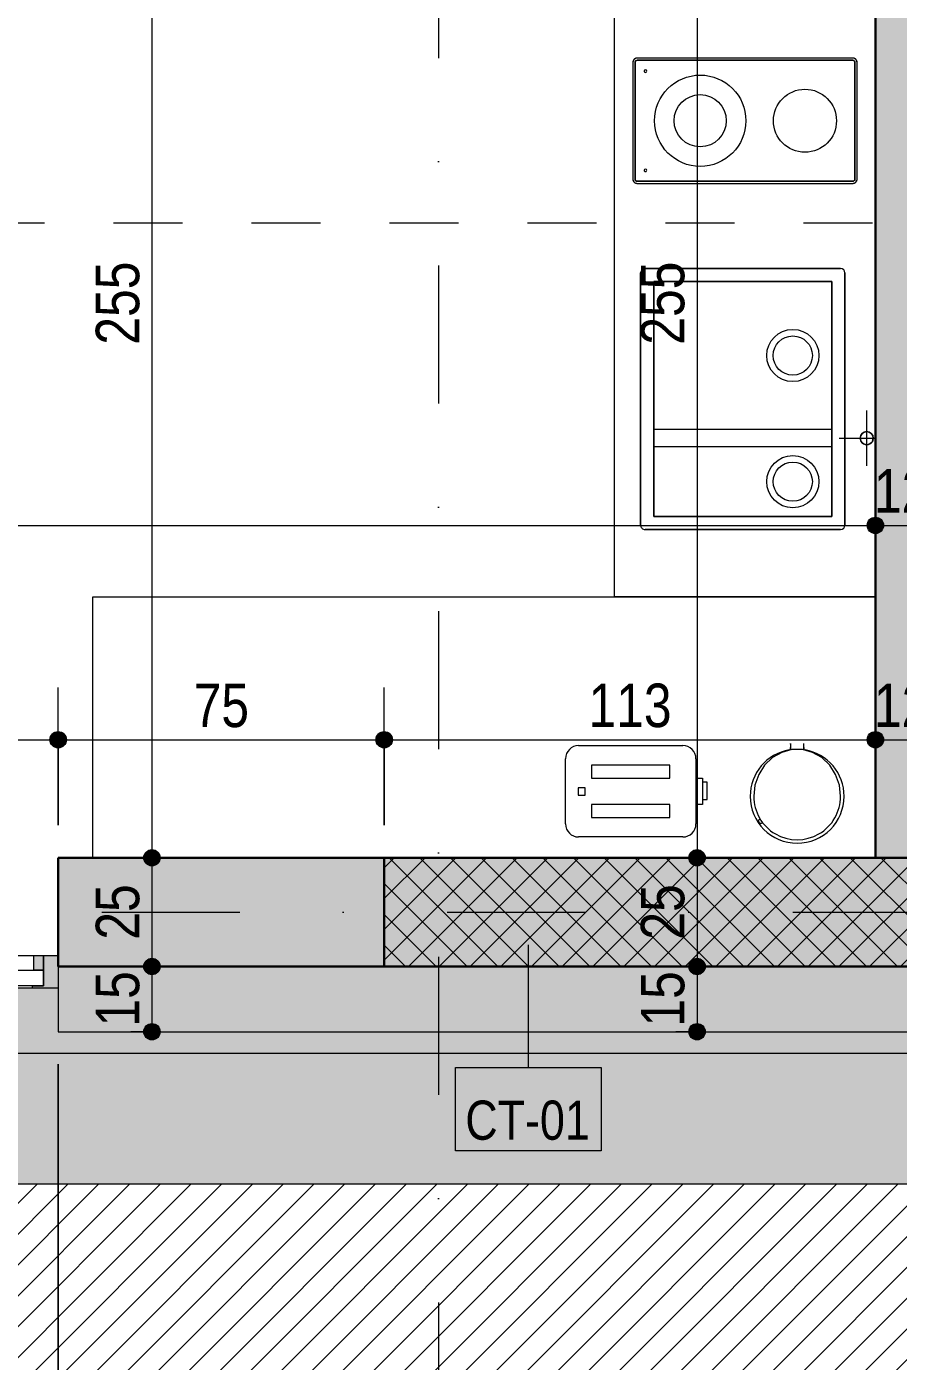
# Model space of a CAD drawing. Header units: centimetres. Extents: x -78 to 2022, y -1469 to 375.
# Drawn here: x 1256.9 to 1457.4, y -1297.4 to -990.5 of the extents above; entities that cross this region are included whole.
import ezdxf

# ---------------------------------------------------------------- set-up
doc = ezdxf.new("R2010")
doc.units = ezdxf.units.CM
doc.linetypes.add('Dash', pattern=[31.75, 15.875, -15.875])
doc.linetypes.add('Dash dot', pattern=[79.375, 31.75, -23.8125, 0, -23.8125])
for name, color, linetype, lineweight in [('A-ANNO-DIMS', 7, 'Continuous', 9), ('A-ANNO-DIMS-50', 7, 'Continuous', 9), ('A-DETL-GENF', 7, 'Continuous', 9), ('A-DETL-MBND', 7, 'Continuous', 9), ('A-FLOR-PATT', 7, 'Continuous', 9), ('A-GLAZ', 7, 'Continuous', 5), ('A-WALL', 7, 'Continuous', 9), ('A-WALL-IDEN', 7, 'Continuous', 9), ('A-WALL-PATT', 7, 'Continuous', 9), ('E-ELEC-EQPM', 7, 'Continuous', 9), ('G-ANNO-SYMB', 7, 'Continuous', 9), ('G-IMPT', 7, 'Continuous', 9), ('I-FURN', 7, 'Continuous', 9), ('P-SANR-FIXT', 7, 'Continuous', 9), ('S-COLS', 7, 'Continuous', 9), ('S-GRID', 7, 'Continuous', 9)]:
    doc.layers.add(name, color=color, linetype=linetype, lineweight=lineweight)
doc.styles.add('Arial Narrow_3', font='ARIALN.TTF', dxfattribs={"height": 10})
doc.styles.add('Arial Narrow_5', font='ARIALN.TTF', dxfattribs={"height": 9})
doc.dimstyles.new('TEC_DIM', dxfattribs={"dimscale": 30.48, "dimtxt": 10.23431, "dimasz": 0.492126, "dimexe": 0.393701, "dimexo": 0.246063, "dimgap": 0, "dimtad": 1, "dimdec": 0, "dimzin": 0, "dimdsep": 46, "dimtxsty": 'Arial Narrow_3', "dimblk1": 'DOTSMALL', "dimblk2": 'DOTSMALL', "dimsah": 1, "dimcen": 0.09, "dimazin": 0, "dimtfac": 1, "dimtdec": 4, "dimtix": 1, "dimtmove": 0, "dimatfit": 3, "dimfxl": 0, "dimtvp": 1, "dimtolj": 1, "dimtzin": 0, "dimarcsym": 0})

# ---------------------------------------------------------------- blocks, each defined once
blk = doc.blocks.new('ПЛОТ - КУХНЕНСКИ-1839111-НИВО 0')
at = {"layer": 'I-FURN'}
for p, q in [((97.5, 60), (97.5, 0)), ((-61.5, 0), (-97.5, 0)), ((97.5, 0), (-37.5, 0))]:
    blk.add_line(p, q, dxfattribs=at)
blk = doc.blocks.new('ПЛОТ - КУХНЕНСКИ-1872077-НИВО 0')
at = {"layer": 'I-FURN'}
for p, q in [((-90, 60), (90, 60)), ((-90, 0), (-90, 60))]:
    blk.add_line(p, q, dxfattribs=at)
blk = doc.blocks.new('TEC - МИВКА К - Мивка двойна-755424-НИВО 0')
at = {"layer": 'P-SANR-FIXT'}
for p, q in [((0, -1.35), (0, 7)), ((6.35, 5), (-6.35, 5)), ((20, 0), (-38, 0)), ((-38, 0), (20, 0)), ((-39, -1), (-39, -46)), ((-39, -46), (-39, -1)), ((-36, -44), (-36, -3)), ((-36, -3), (18, -3)), ((-36, -3), (-36, -44)), ((18, -3), (-36, -3)), ((-2, -3), (-2, -44)), ((2, -3), (2, -44)), ((18, -3), (18, -44)), ((18, -44), (18, -3)), ((21, -46), (21, -1)), ((21, -1), (21, -46)), ((18, -44), (-36, -44)), ((-36, -44), (18, -44)), ((-38, -47), (20, -47)), ((20, -47), (-38, -47))]:
    blk.add_line(p, q, dxfattribs=at)
for centre, radius in [((0, 5), 1.5), ((-19, -12), 6), ((10, -12), 6), ((-19, -12), 4.5), ((10, -12), 4.5)]:
    blk.add_circle(centre, radius, dxfattribs=at)
for centre, radius, start, end in [((0, 5), 1.5, 90, 270), ((0, 5), 1.5, 270, 90), ((20, -1), 1, 0, 90), ((-38, -1), 1, 90, 180), ((-38, -46), 1, 180, 270), ((20, -46), 1, 270, 0)]:
    blk.add_arc(centre, radius, start, end, dxfattribs=at)
blk = doc.blocks.new('Glas-Kochfläche-2fach eingefasst-Kante - 288  x 516-1819145-НИВО 0')
at = {"layer": 'E-ELEC-EQPM'}
for p, q in [((-14.4, 24.8), (-14.4, -24.8)), ((-13.9, -24.8), (-13.9, 24.8)), ((-13.9, 24.8), (-13.9, -24.8)), ((13.4, 25.8), (-13.4, 25.8)), ((-13.4, 25.3), (13.4, 25.3)), ((13.4, 25.3), (-13.4, 25.3)), ((13.9, 24.8), (13.9, -24.8)), ((13.9, -24.8), (13.9, 24.8)), ((14.4, -24.8), (14.4, 24.8)), ((13.4, -25.3), (-13.4, -25.3)), ((-13.4, -25.3), (13.4, -25.3)), ((-13.4, -25.8), (13.4, -25.8))]:
    blk.add_line(p, q, dxfattribs=at)
at = {"layer": 'E-ELEC-EQPM', "flags": 128}
for points in [[(-13.4, 25.8), (-13.44, 25.8), (-13.48, 25.8), (-13.52, 25.79), (-13.56, 25.79), (-13.6, 25.78), (-13.64, 25.77), (-13.68, 25.76), (-13.71, 25.75), (-13.75, 25.74), (-13.79, 25.72), (-13.83, 25.7), (-13.86, 25.69), (-13.9, 25.67), (-13.93, 25.65), (-13.96, 25.63), (-14, 25.6), (-14.03, 25.58), (-14.06, 25.55), (-14.09, 25.52), (-14.12, 25.5), (-14.14, 25.47), (-14.17, 25.44), (-14.2, 25.41), (-14.22, 25.37), (-14.24, 25.34), (-14.26, 25.31), (-14.28, 25.27), (-14.3, 25.24), (-14.32, 25.2), (-14.33, 25.16), (-14.35, 25.12), (-14.36, 25.09), (-14.37, 25.05), (-14.38, 25.01), (-14.39, 24.97), (-14.39, 24.93), (-14.4, 24.89), (-14.4, 24.85), (-14.4, 24.81), (-14.4, 24.8)], [(-13.9, 24.8), (-13.9, 24.82), (-13.9, 24.84), (-13.9, 24.86), (-13.89, 24.88), (-13.89, 24.9), (-13.89, 24.92), (-13.88, 24.94), (-13.87, 24.96), (-13.87, 24.98), (-13.86, 24.99), (-13.85, 25.01), (-13.84, 25.03), (-13.83, 25.05), (-13.82, 25.07), (-13.81, 25.08), (-13.8, 25.1), (-13.79, 25.11), (-13.78, 25.13), (-13.76, 25.14), (-13.75, 25.16), (-13.73, 25.17), (-13.72, 25.19), (-13.7, 25.2), (-13.69, 25.21), (-13.67, 25.22), (-13.65, 25.23), (-13.64, 25.24), (-13.62, 25.25), (-13.6, 25.26), (-13.58, 25.27), (-13.56, 25.27), (-13.54, 25.28), (-13.52, 25.28), (-13.5, 25.29), (-13.48, 25.29), (-13.47, 25.3), (-13.45, 25.3), (-13.43, 25.3), (-13.41, 25.3), (-13.4, 25.3)], [(14.4, 24.8), (14.4, 24.84), (14.4, 24.88), (14.39, 24.92), (14.39, 24.96), (14.38, 25), (14.37, 25.04), (14.36, 25.08), (14.35, 25.11), (14.34, 25.15), (14.32, 25.19), (14.3, 25.23), (14.29, 25.26), (14.27, 25.3), (14.25, 25.33), (14.23, 25.36), (14.2, 25.4), (14.18, 25.43), (14.15, 25.46), (14.12, 25.49), (14.1, 25.52), (14.07, 25.54), (14.04, 25.57), (14.01, 25.6), (13.97, 25.62), (13.94, 25.64), (13.91, 25.66), (13.87, 25.68), (13.84, 25.7), (13.8, 25.72), (13.76, 25.73), (13.72, 25.75), (13.69, 25.76), (13.65, 25.77), (13.61, 25.78), (13.57, 25.79), (13.53, 25.79), (13.49, 25.8), (13.45, 25.8), (13.41, 25.8), (13.4, 25.8)], [(13.4, 25.3), (13.42, 25.3), (13.44, 25.3), (13.46, 25.3), (13.48, 25.29), (13.5, 25.29), (13.52, 25.29), (13.54, 25.28), (13.56, 25.27), (13.58, 25.27), (13.59, 25.26), (13.61, 25.25), (13.63, 25.24), (13.65, 25.23), (13.67, 25.22), (13.68, 25.21), (13.7, 25.2), (13.71, 25.19), (13.73, 25.18), (13.74, 25.16), (13.76, 25.15), (13.77, 25.13), (13.79, 25.12), (13.8, 25.1), (13.81, 25.09), (13.82, 25.07), (13.83, 25.05), (13.84, 25.04), (13.85, 25.02), (13.86, 25), (13.87, 24.98), (13.87, 24.96), (13.88, 24.94), (13.88, 24.92), (13.89, 24.9), (13.89, 24.88), (13.9, 24.87), (13.9, 24.85), (13.9, 24.83), (13.9, 24.81), (13.9, 24.8)], [(-14.4, -24.8), (-14.4, -24.84), (-14.4, -24.88), (-14.39, -24.92), (-14.39, -24.96), (-14.38, -25), (-14.37, -25.04), (-14.36, -25.08), (-14.35, -25.11), (-14.34, -25.15), (-14.32, -25.19), (-14.3, -25.23), (-14.29, -25.26), (-14.27, -25.3), (-14.25, -25.33), (-14.23, -25.36), (-14.2, -25.4), (-14.18, -25.43), (-14.15, -25.46), (-14.12, -25.49), (-14.1, -25.52), (-14.07, -25.54), (-14.04, -25.57), (-14.01, -25.6), (-13.97, -25.62), (-13.94, -25.64), (-13.91, -25.66), (-13.87, -25.68), (-13.84, -25.7), (-13.8, -25.72), (-13.76, -25.73), (-13.72, -25.75), (-13.69, -25.76), (-13.65, -25.77), (-13.61, -25.78), (-13.57, -25.79), (-13.53, -25.79), (-13.49, -25.8), (-13.45, -25.8), (-13.41, -25.8), (-13.4, -25.8)], [(-13.4, -25.3), (-13.42, -25.3), (-13.44, -25.3), (-13.46, -25.3), (-13.48, -25.29), (-13.5, -25.29), (-13.52, -25.29), (-13.54, -25.28), (-13.56, -25.27), (-13.58, -25.27), (-13.59, -25.26), (-13.61, -25.25), (-13.63, -25.24), (-13.65, -25.23), (-13.67, -25.22), (-13.68, -25.21), (-13.7, -25.2), (-13.71, -25.19), (-13.73, -25.18), (-13.74, -25.16), (-13.76, -25.15), (-13.77, -25.13), (-13.79, -25.12), (-13.8, -25.1), (-13.81, -25.09), (-13.82, -25.07), (-13.83, -25.05), (-13.84, -25.04), (-13.85, -25.02), (-13.86, -25), (-13.87, -24.98), (-13.87, -24.96), (-13.88, -24.94), (-13.88, -24.92), (-13.89, -24.9), (-13.89, -24.88), (-13.9, -24.87), (-13.9, -24.85), (-13.9, -24.83), (-13.9, -24.81), (-13.9, -24.8)], [(13.4, -25.8), (13.44, -25.8), (13.48, -25.8), (13.52, -25.79), (13.56, -25.79), (13.6, -25.78), (13.64, -25.77), (13.68, -25.76), (13.71, -25.75), (13.75, -25.74), (13.79, -25.72), (13.83, -25.7), (13.86, -25.69), (13.9, -25.67), (13.93, -25.65), (13.96, -25.63), (14, -25.6), (14.03, -25.58), (14.06, -25.55), (14.09, -25.52), (14.12, -25.5), (14.14, -25.47), (14.17, -25.44), (14.2, -25.41), (14.22, -25.37), (14.24, -25.34), (14.26, -25.31), (14.28, -25.27), (14.3, -25.24), (14.32, -25.2), (14.33, -25.16), (14.35, -25.12), (14.36, -25.09), (14.37, -25.05), (14.38, -25.01), (14.39, -24.97), (14.39, -24.93), (14.4, -24.89), (14.4, -24.85), (14.4, -24.81), (14.4, -24.8)], [(13.9, -24.8), (13.9, -24.82), (13.9, -24.84), (13.9, -24.86), (13.89, -24.88), (13.89, -24.9), (13.89, -24.92), (13.88, -24.94), (13.87, -24.96), (13.87, -24.98), (13.86, -24.99), (13.85, -25.01), (13.84, -25.03), (13.83, -25.05), (13.82, -25.07), (13.81, -25.08), (13.8, -25.1), (13.79, -25.11), (13.78, -25.13), (13.76, -25.14), (13.75, -25.16), (13.73, -25.17), (13.72, -25.19), (13.7, -25.2), (13.69, -25.21), (13.67, -25.22), (13.65, -25.23), (13.64, -25.24), (13.62, -25.25), (13.6, -25.26), (13.58, -25.27), (13.56, -25.27), (13.54, -25.28), (13.52, -25.28), (13.5, -25.29), (13.48, -25.29), (13.47, -25.3), (13.45, -25.3), (13.43, -25.3), (13.41, -25.3), (13.4, -25.3)]]:
    blk.add_lwpolyline(points, dxfattribs=at)
at = {"layer": 'E-ELEC-EQPM'}
for centre, radius in [((0, 13.8), 7.25), ((0, -10.3), 10.5), ((0, -10.3), 6)]:
    blk.add_circle(centre, radius, dxfattribs=at)
for centre, radius, start, end in [((-13.4, 24.8), 1, 150, 180), ((-13.4, 24.8), 1, 90, 120), ((-13.4, 24.8), 0.5, 90, 180), ((-13.4, 24.8), 0.5, 140.4544, 165), ((-13.4, 24.8), 0.5, 138.6809, 150.3487), ((13.4, 24.8), 1, 53.4856, 90), ((13.4, 24.8), 0.5, 360, 90), ((13.4, 24.8), 0.5, 50.4544, 60), ((13.4, 24.8), 0.5, 15, 30), ((13.4, 24.8), 1, 360, 30), ((-11.4, -22.9), 0.3, 90, 270), ((-11.4, -22.9), 0.3, 270, 90), ((11.4, -22.9), 0.3, 90, 270), ((11.4, -22.9), 0.3, 270, 90), ((-13.4, -24.8), 1, 180, 210), ((-13.4, -24.8), 1, 233.4856, 270), ((-13.4, -24.8), 0.5, 180, 270), ((-13.4, -24.8), 0.5, 230.4544, 270), ((13.4, -24.8), 0.5, 270, 360), ((13.4, -24.8), 1, 270, 300), ((13.4, -24.8), 0.5, 277.2203, 300), ((13.4, -24.8), 0.5, 320.4544, 0), ((13.4, -24.8), 1, 323.4856, 360)]:
    blk.add_arc(centre, radius, start, end, dxfattribs=at)
blk = doc.blocks.new('DOUBLE - OK_F - 280x252-2419188-НИВО 0')
at = {"layer": 'A-GLAZ', "true_color": 0xc0c0c0}
h = blk.add_hatch(color=9, dxfattribs=at)
h.paths.add_polyline_path([(-134.1, -10), (-134.1, -9.45), (-136.6, -9.45), (-136.6, -2.5), (-140, -2.5), (-140, -10)])
h.paths.add_polyline_path([(-36.2, -10), (-36.2, -9.45), (-38.7, -9.45), (-38.7, -2.5), (-41.3, -2.55), (-41.3, -9.45), (-43.8, -9.45), (-43.8, -10)])
h.paths.add_polyline_path([(134.1, -10), (140, -10), (140, -2.5), (136.6, -2.5), (136.6, -9.45), (134.1, -9.45), (134.1, -9.63)])
h = blk.add_hatch(color=9, dxfattribs=at)
h.paths.add_polyline_path([(-36.5, -5.85), (-36.5, -2.5), (-38.7, -2.55), (-38.7, -5.85), (-37.5, -5.85)])
h.paths.add_polyline_path([(136.6, -5.85), (136.6, -2.5), (134.4, -2.5), (134.4, -5.85)])
at = {"layer": 'A-GLAZ'}
for p, q in [((-36.5, -2.5), (134.4, -2.5)), ((134.4, -2.5), (136.6, -2.5)), ((134.4, -5.85), (134.4, -2.5)), ((136.6, -2.5), (136.6, -5.85)), ((136.6, -2.5), (140, -2.5)), ((136.6, -9.45), (136.6, -2.5)), ((-38.7, -5.85), (136.6, -5.85)), ((136.6, -5.85), (134.4, -5.85)), ((136.6, -5.85), (136.6, -9.45)), ((136.6, -9.45), (-38.7, -9.45)), ((134.1, -10), (-36.2, -10)), ((134.1, -9.45), (136.6, -9.45)), ((134.1, -10), (134.1, -9.45)), ((140, -10), (134.1, -10))]:
    blk.add_line(p, q, dxfattribs=at)
blk = doc.blocks.new('Kaffee-Filtermaschine - D 200 H 300-2335030-НИВО 0')
at = {"layer": 'E-ELEC-EQPM'}
for p, q in [((-1.5, -11.34), (-1.53, -11.5)), ((-1.51, -11.5), (-1.53, -11.5)), ((-1.53, -11.5), (-1.51, -11.5)), ((-1.5, -11.29), (-1.5, -11.84)), ((-1.5, -11.84), (-1.5, -11.29)), ((-1.5, -11.84), (-1.5, -12.75)), ((1.5, -11.56), (1.54, -11.28)), ((1.5, -11.84), (1.5, -11.29)), ((1.5, -11.29), (1.5, -11.84)), ((1.5, -12.75), (1.5, -11.84))]:
    blk.add_line(p, q, dxfattribs=at)
at = {"layer": 'E-ELEC-EQPM', "flags": 128}
for points in [[(-10, -0.65), (-9.71, -3.23), (-8.85, -5.67), (-7.49, -7.81), (-5.68, -9.54), (-3.55, -10.75), (-1.21, -11.37), (1.21, -11.37), (3.55, -10.75), (5.68, -9.54), (7.49, -7.81), (8.85, -5.67), (9.71, -3.23), (10, -0.65)], [(-1.5, -12.63), (-1.5, -12.7), (-1.5, -12.74), (-1.5, -12.78), (-1.5, -12.81), (-1.5, -12.82), (-1.5, -12.82)], [(1.5, -12.63), (1.5, -12.7), (1.5, -12.74), (1.5, -12.78), (1.5, -12.81), (1.5, -12.82), (1.5, -12.82)], [(1.5, -12.75), (1.5, -12.78), (1.5, -12.81), (1.5, -12.82), (1.5, -12.82)]]:
    blk.add_lwpolyline(points, dxfattribs=at)
at = {"layer": 'E-ELEC-EQPM'}
for centre, radius, start, end in [((0, -0.65), 10.8, 0, 180), ((0, -0.65), 10, 360, 180), ((8.4, 5.08), 0.5, 0, 150), ((8.4, 5.08), 0.5, 120, 150), ((8.4, 5.08), 0.5, 0, 105), ((8.4, 5.08), 0.5, 285, 360), ((8.4, 5.08), 0.5, 285, 315), ((8.4, 5.08), 0.5, 330, 360), ((0, -0.65), 10.8, 180, 260.3431), ((0, -0.65), 10.8, 279.6569, 360)]:
    blk.add_arc(centre, radius, start, end, dxfattribs=at)
blk = doc.blocks.new('toster - toster_dwg-2335972-НИВО 0')
at = {"layer": 'G-IMPT'}
for p, q in [((3.72, 21.79), (27.72, 21.79)), ((0.72, 3.78), (0.72, 18.79)), ((30.72, 18.79), (30.72, 3.78)), ((27.72, 0.78), (3.72, 0.78))]:
    blk.add_line(p, q, dxfattribs=at)
at = {"layer": 'G-IMPT', "flags": 128}
for points in [[(6.72, 17.29), (6.72, 14.29), (24.71, 14.29), (24.71, 17.29)], [(32.22, 13.42), (32.22, 9.37), (33.27, 9.37), (33.27, 13.42)], [(5.27, 12.07), (3.59, 12.07), (3.59, 10.39), (5.27, 10.39)], [(6.72, 8.29), (6.72, 5.28), (24.71, 5.28), (24.71, 8.29)]]:
    blk.add_lwpolyline(points, close=True, dxfattribs=at)
blk.add_lwpolyline([(30.72, 14.29), (32.22, 14.29), (32.22, 8.29), (30.72, 8.29)], dxfattribs=at)
at = {"layer": 'G-IMPT'}
for centre, start, end in [((3.72, 18.79), 90, 180), ((27.72, 18.79), 360, 90), ((3.72, 3.78), 180, 270), ((27.72, 3.78), 270, 0)]:
    blk.add_arc(centre, 3, start, end, dxfattribs=at)
blk = doc.blocks.new('toster - toster-2335973-НИВО 0')
blk.add_blockref('toster - toster_dwg-2335972-НИВО 0', (0, 0))
blk = doc.blocks.new('DIMBLOCK34-НИВО 0')
at = {"layer": 'A-ANNO-DIMS-50', "transparency": 16777216}
h = blk.add_hatch(color=256, dxfattribs=at)
edge = h.paths.add_edge_path()
edge.add_arc((204.14, -1378.77), 1.88, 0, 360)
h = blk.add_hatch(color=256, dxfattribs=at)
edge = h.paths.add_edge_path()
edge.add_arc((1799.14, -1378.77), 1.88, 0, 360)
for p, q in [((1799.14, -769.09), (1799.14, -1390.77)), ((1799.14, -1378.77), (1799.14, -769.09)), ((204.14, -1264.09), (204.14, -1390.77)), ((204.14, -1378.77), (204.14, -1264.09)), ((204.14, -1378.77), (1799.14, -1378.77))]:
    blk.add_line(p, q, dxfattribs=at)
for centre in [(204.14, -1378.77), (1799.14, -1378.77)]:
    blk.add_circle(centre, 1.88, dxfattribs=at)
at = {"layer": 'A-ANNO-DIMS-50', "color": 0, "transparency": 16777216, "insert": (988.97, -1365.85), "char_height": 10, "width": 30.4105, "attachment_point": 1, "line_spacing_factor": 0.974696, "style": 'Arial Narrow_3'}
blk.add_mtext('1595', dxfattribs=at)
blk = doc.blocks.new('_DotSmall')
at = {"color": 0, "linetype": 'ByBlock', "const_width": 0.5}
blk.add_lwpolyline([(-0.0625, 0, 1), (0.0625, 0, 1)], format="xyb", close=True, dxfattribs=at)
blk = doc.blocks.new('DIMBLOCK38-НИВО 0')
at = {"layer": 'A-ANNO-DIMS-50', "transparency": 16777216}
h = blk.add_hatch(color=256, dxfattribs=at)
edge = h.paths.add_edge_path()
edge.add_arc((964.14, -1349), 1.88, 0, 360)
h = blk.add_hatch(color=256, dxfattribs=at)
edge = h.paths.add_edge_path()
edge.add_arc((1659.14, -1349), 1.88, 0, 360)
for p, q in [((964.14, -1264.09), (964.14, -1361)), ((964.14, -1349), (964.14, -1264.09)), ((1659.14, -1264.09), (1659.14, -1361)), ((1659.14, -1349), (1659.14, -1264.09)), ((964.14, -1349), (1659.14, -1349))]:
    blk.add_line(p, q, dxfattribs=at)
for centre in [(964.14, -1349), (1659.14, -1349)]:
    blk.add_circle(centre, 1.88, dxfattribs=at)
at = {"layer": 'A-ANNO-DIMS-50', "color": 0, "transparency": 16777216, "insert": (1302.14, -1336.08), "char_height": 10, "width": 22.8079, "attachment_point": 1, "line_spacing_factor": 0.974696, "style": 'Arial Narrow_3'}
blk.add_mtext('695', dxfattribs=at)
blk = doc.blocks.new('DIMBLOCK47-НИВО 0')
at = {"layer": 'A-ANNO-DIMS-50', "transparency": 16777216}
h = blk.add_hatch(color=256, dxfattribs=at)
edge = h.paths.add_edge_path()
edge.add_arc((984.14, -1318.78), 1.88, 0, 360)
h = blk.add_hatch(color=256, dxfattribs=at)
edge = h.paths.add_edge_path()
edge.add_arc((1264.14, -1318.78), 1.88, 0, 360)
for p, q in [((984.14, -1229.09), (984.14, -1330.78)), ((984.14, -1318.78), (984.14, -1229.09)), ((1264.14, -1229.09), (1264.14, -1330.78)), ((1264.14, -1318.78), (1264.14, -1229.09)), ((984.14, -1318.78), (1264.14, -1318.78))]:
    blk.add_line(p, q, dxfattribs=at)
for centre in [(984.14, -1318.78), (1264.14, -1318.78)]:
    blk.add_circle(centre, 1.88, dxfattribs=at)
at = {"layer": 'A-ANNO-DIMS-50', "color": 0, "transparency": 16777216, "insert": (1114.64, -1305.86), "char_height": 10, "width": 22.8079, "attachment_point": 1, "line_spacing_factor": 0.974696, "style": 'Arial Narrow_3'}
blk.add_mtext('280', dxfattribs=at)
blk = doc.blocks.new('DIMBLOCK48-НИВО 0')
at = {"layer": 'A-ANNO-DIMS-50', "transparency": 16777216}
h = blk.add_hatch(color=256, dxfattribs=at)
edge = h.paths.add_edge_path()
edge.add_arc((1264.14, -1318.78), 1.88, 0, 360)
h = blk.add_hatch(color=256, dxfattribs=at)
edge = h.paths.add_edge_path()
edge.add_arc((1569.14, -1318.78), 1.88, 0, 360)
for p, q in [((1264.14, -1229.09), (1264.14, -1330.78)), ((1264.14, -1318.78), (1264.14, -1229.09)), ((1569.14, -1309.09), (1569.14, -1330.78)), ((1569.14, -1318.78), (1569.14, -1309.09)), ((1264.14, -1318.78), (1569.14, -1318.78))]:
    blk.add_line(p, q, dxfattribs=at)
for centre in [(1264.14, -1318.78), (1569.14, -1318.78)]:
    blk.add_circle(centre, 1.88, dxfattribs=at)
at = {"layer": 'A-ANNO-DIMS-50', "color": 0, "transparency": 16777216, "insert": (1407.14, -1305.86), "char_height": 10, "width": 22.8079, "attachment_point": 1, "line_spacing_factor": 0.974696, "style": 'Arial Narrow_3'}
blk.add_mtext('305', dxfattribs=at)
blk = doc.blocks.new('DIMBLOCK130-НИВО 0')
at = {"layer": 'A-ANNO-DIMS-50', "transparency": 16777216}
h = blk.add_hatch(color=256, dxfattribs=at)
edge = h.paths.add_edge_path()
edge.add_arc((919.14, -1105.14), 1.88, 0, 360)
h = blk.add_hatch(color=256, dxfattribs=at)
edge = h.paths.add_edge_path()
edge.add_arc((1452.14, -1105.14), 1.88, 0, 360)
for p, q in [((919.14, -1109.99), (919.14, -1093.14)), ((1452.14, -1109.99), (1452.14, -1093.14)), ((919.14, -1105.14), (1452.14, -1105.14)), ((919.14, -1105.14), (919.14, -1109.99)), ((1452.14, -1105.14), (1452.14, -1109.99))]:
    blk.add_line(p, q, dxfattribs=at)
for centre in [(919.14, -1105.14), (1452.14, -1105.14)]:
    blk.add_circle(centre, 1.88, dxfattribs=at)
at = {"layer": 'A-ANNO-DIMS-50', "color": 0, "transparency": 16777216, "insert": (1176.14, -1092.21), "char_height": 10, "width": 22.8079, "attachment_point": 1, "line_spacing_factor": 0.974696, "style": 'Arial Narrow_3'}
blk.add_mtext('533', dxfattribs=at)
blk = doc.blocks.new('DIMBLOCK131-НИВО 0')
at = {"layer": 'A-ANNO-DIMS-50', "transparency": 16777216}
h = blk.add_hatch(color=256, dxfattribs=at)
edge = h.paths.add_edge_path()
edge.add_arc((1452.14, -1105.14), 1.88, 0, 360)
h = blk.add_hatch(color=256, dxfattribs=at)
edge = h.paths.add_edge_path()
edge.add_arc((1464.14, -1105.14), 1.88, 0, 360)
for p, q in [((1452.14, -1109.99), (1452.14, -1093.14)), ((1464.14, -1109.99), (1464.14, -1093.14)), ((1452.14, -1105.14), (1464.14, -1105.14)), ((1452.14, -1105.14), (1452.14, -1109.99)), ((1464.14, -1105.14), (1464.14, -1109.99))]:
    blk.add_line(p, q, dxfattribs=at)
for centre in [(1452.14, -1105.14), (1464.14, -1105.14)]:
    blk.add_circle(centre, 1.88, dxfattribs=at)
at = {"layer": 'A-ANNO-DIMS-50', "color": 0, "transparency": 16777216, "insert": (1451.81, -1092.21), "char_height": 10, "width": 15.2053, "attachment_point": 1, "line_spacing_factor": 0.974696, "style": 'Arial Narrow_3'}
blk.add_mtext('12', dxfattribs=at)
blk = doc.blocks.new('DIMBLOCK140-НИВО 0')
at = {"layer": 'A-ANNO-DIMS-50', "transparency": 16777216}
h = blk.add_hatch(color=256, dxfattribs=at)
edge = h.paths.add_edge_path()
edge.add_arc((984.14, -1154.45), 1.88, 0, 360)
h = blk.add_hatch(color=256, dxfattribs=at)
edge = h.paths.add_edge_path()
edge.add_arc((1264.14, -1154.45), 1.88, 0, 360)
for p, q in [((984.14, -1174.09), (984.14, -1142.45)), ((1264.14, -1174.09), (1264.14, -1142.45)), ((984.14, -1154.45), (1264.14, -1154.45)), ((984.14, -1154.45), (984.14, -1174.09)), ((1264.14, -1154.45), (1264.14, -1174.09))]:
    blk.add_line(p, q, dxfattribs=at)
for centre in [(984.14, -1154.45), (1264.14, -1154.45)]:
    blk.add_circle(centre, 1.88, dxfattribs=at)
at = {"layer": 'A-ANNO-DIMS-50', "color": 0, "transparency": 16777216, "insert": (1114.64, -1141.53), "char_height": 10, "width": 22.8079, "attachment_point": 1, "line_spacing_factor": 0.974696, "style": 'Arial Narrow_3'}
blk.add_mtext('280', dxfattribs=at)
blk = doc.blocks.new('DIMBLOCK141-НИВО 0')
at = {"layer": 'A-ANNO-DIMS-50', "transparency": 16777216}
h = blk.add_hatch(color=256, dxfattribs=at)
edge = h.paths.add_edge_path()
edge.add_arc((1264.14, -1154.45), 1.88, 0, 360)
h = blk.add_hatch(color=256, dxfattribs=at)
edge = h.paths.add_edge_path()
edge.add_arc((1339.14, -1154.45), 1.88, 0, 360)
for p, q in [((1264.14, -1174.09), (1264.14, -1142.45)), ((1339.14, -1174.09), (1339.14, -1142.45)), ((1264.14, -1154.45), (1339.14, -1154.45)), ((1264.14, -1154.45), (1264.14, -1174.09)), ((1339.14, -1154.45), (1339.14, -1174.09))]:
    blk.add_line(p, q, dxfattribs=at)
for centre in [(1264.14, -1154.45), (1339.14, -1154.45)]:
    blk.add_circle(centre, 1.88, dxfattribs=at)
at = {"layer": 'A-ANNO-DIMS-50', "color": 0, "transparency": 16777216, "insert": (1295.31, -1141.53), "char_height": 10, "width": 15.2053, "attachment_point": 1, "line_spacing_factor": 0.974696, "style": 'Arial Narrow_3'}
blk.add_mtext('75', dxfattribs=at)
blk = doc.blocks.new('DIMBLOCK142-НИВО 0')
at = {"layer": 'A-ANNO-DIMS-50', "transparency": 16777216}
h = blk.add_hatch(color=256, dxfattribs=at)
edge = h.paths.add_edge_path()
edge.add_arc((1339.14, -1154.45), 1.88, 0, 360)
h = blk.add_hatch(color=256, dxfattribs=at)
edge = h.paths.add_edge_path()
edge.add_arc((1452.14, -1154.45), 1.88, 0, 360)
for p, q in [((1339.14, -1174.09), (1339.14, -1142.45)), ((1452.14, -1159.3), (1452.14, -1142.45)), ((1339.14, -1154.45), (1452.14, -1154.45)), ((1339.14, -1154.45), (1339.14, -1174.09)), ((1452.14, -1154.45), (1452.14, -1159.3))]:
    blk.add_line(p, q, dxfattribs=at)
for centre in [(1339.14, -1154.45), (1452.14, -1154.45)]:
    blk.add_circle(centre, 1.88, dxfattribs=at)
at = {"layer": 'A-ANNO-DIMS-50', "color": 0, "transparency": 16777216, "insert": (1386.14, -1141.53), "char_height": 10, "width": 22.8079, "attachment_point": 1, "line_spacing_factor": 0.974696, "style": 'Arial Narrow_3'}
blk.add_mtext('113', dxfattribs=at)
blk = doc.blocks.new('DIMBLOCK143-НИВО 0')
at = {"layer": 'A-ANNO-DIMS-50', "transparency": 16777216}
h = blk.add_hatch(color=256, dxfattribs=at)
edge = h.paths.add_edge_path()
edge.add_arc((1452.14, -1154.45), 1.88, 0, 360)
h = blk.add_hatch(color=256, dxfattribs=at)
edge = h.paths.add_edge_path()
edge.add_arc((1464.14, -1154.45), 1.88, 0, 360)
for p, q in [((1452.14, -1159.3), (1452.14, -1142.45)), ((1464.14, -1159.3), (1464.14, -1142.45)), ((1452.14, -1154.45), (1464.14, -1154.45)), ((1452.14, -1154.45), (1452.14, -1159.3)), ((1464.14, -1154.45), (1464.14, -1159.3))]:
    blk.add_line(p, q, dxfattribs=at)
for centre in [(1452.14, -1154.45), (1464.14, -1154.45)]:
    blk.add_circle(centre, 1.88, dxfattribs=at)
at = {"layer": 'A-ANNO-DIMS-50', "color": 0, "transparency": 16777216, "insert": (1451.81, -1141.53), "char_height": 10, "width": 15.2053, "attachment_point": 1, "line_spacing_factor": 0.974696, "style": 'Arial Narrow_3'}
blk.add_mtext('12', dxfattribs=at)
blk = doc.blocks.new('DIMBLOCK180-НИВО 0')
at = {"layer": 'A-ANNO-DIMS-50', "transparency": 16777216}
h = blk.add_hatch(color=256, dxfattribs=at)
edge = h.paths.add_edge_path()
edge.add_arc((1411.11, -926.59), 1.88, 0, 360)
h = blk.add_hatch(color=256, dxfattribs=at)
edge = h.paths.add_edge_path()
edge.add_arc((1411.11, -1181.59), 1.88, 0, 360)
for p, q in [((1406.26, -926.59), (1423.11, -926.59)), ((1411.11, -926.59), (1406.26, -926.59)), ((1411.11, -926.59), (1411.11, -1181.59)), ((1406.26, -1181.59), (1423.11, -1181.59)), ((1411.11, -1181.59), (1406.26, -1181.59))]:
    blk.add_line(p, q, dxfattribs=at)
for centre in [(1411.11, -926.59), (1411.11, -1181.59)]:
    blk.add_circle(centre, 1.88, dxfattribs=at)
at = {"layer": 'A-ANNO-DIMS-50', "color": 0, "transparency": 16777216, "insert": (1398.18, -1063.59), "char_height": 10, "width": 22.8079, "attachment_point": 1, "rotation": 90, "line_spacing_factor": 0.974696, "style": 'Arial Narrow_3'}
blk.add_mtext('255', dxfattribs=at)
blk = doc.blocks.new('DIMBLOCK181-НИВО 0')
at = {"layer": 'A-ANNO-DIMS-50', "transparency": 16777216}
h = blk.add_hatch(color=256, dxfattribs=at)
edge = h.paths.add_edge_path()
edge.add_arc((1411.11, -1181.59), 1.88, 0, 360)
h = blk.add_hatch(color=256, dxfattribs=at)
edge = h.paths.add_edge_path()
edge.add_arc((1411.11, -1206.59), 1.88, 0, 360)
for p, q in [((1406.26, -1181.59), (1423.11, -1181.59)), ((1411.11, -1181.59), (1406.26, -1181.59)), ((1411.11, -1181.59), (1411.11, -1206.59)), ((1406.26, -1206.59), (1423.11, -1206.59)), ((1411.11, -1206.59), (1406.26, -1206.59))]:
    blk.add_line(p, q, dxfattribs=at)
for centre in [(1411.11, -1181.59), (1411.11, -1206.59)]:
    blk.add_circle(centre, 1.88, dxfattribs=at)
at = {"layer": 'A-ANNO-DIMS-50', "color": 0, "transparency": 16777216, "insert": (1398.18, -1200.42), "char_height": 10, "width": 15.2053, "attachment_point": 1, "rotation": 90, "line_spacing_factor": 0.974696, "style": 'Arial Narrow_3'}
blk.add_mtext('25', dxfattribs=at)
blk = doc.blocks.new('DIMBLOCK182-НИВО 0')
at = {"layer": 'A-ANNO-DIMS-50', "transparency": 16777216}
h = blk.add_hatch(color=256, dxfattribs=at)
edge = h.paths.add_edge_path()
edge.add_arc((1411.11, -1206.59), 1.88, 0, 360)
h = blk.add_hatch(color=256, dxfattribs=at)
edge = h.paths.add_edge_path()
edge.add_arc((1411.11, -1221.59), 1.88, 0, 360)
for p, q in [((1406.26, -1206.59), (1423.11, -1206.59)), ((1411.11, -1206.59), (1406.26, -1206.59)), ((1411.11, -1206.59), (1411.11, -1221.59)), ((1406.26, -1221.59), (1423.11, -1221.59)), ((1411.11, -1221.59), (1406.26, -1221.59))]:
    blk.add_line(p, q, dxfattribs=at)
for centre in [(1411.11, -1206.59), (1411.11, -1221.59)]:
    blk.add_circle(centre, 1.88, dxfattribs=at)
at = {"layer": 'A-ANNO-DIMS-50', "color": 0, "transparency": 16777216, "insert": (1398.18, -1220.42), "char_height": 10, "width": 15.2053, "attachment_point": 1, "rotation": 90, "line_spacing_factor": 0.974696, "style": 'Arial Narrow_3'}
blk.add_mtext('15', dxfattribs=at)
blk = doc.blocks.new('DIMBLOCK211-НИВО 0')
at = {"layer": 'A-ANNO-DIMS-50', "transparency": 16777216}
h = blk.add_hatch(color=256, dxfattribs=at)
edge = h.paths.add_edge_path()
edge.add_arc((1285.71, -926.59), 1.88, 0, 360)
h = blk.add_hatch(color=256, dxfattribs=at)
edge = h.paths.add_edge_path()
edge.add_arc((1285.71, -1181.59), 1.88, 0, 360)
for p, q in [((1280.87, -926.59), (1297.71, -926.59)), ((1285.71, -926.59), (1280.87, -926.59)), ((1285.71, -926.59), (1285.71, -1181.59)), ((1280.87, -1181.59), (1297.71, -1181.59)), ((1285.71, -1181.59), (1280.87, -1181.59))]:
    blk.add_line(p, q, dxfattribs=at)
for centre in [(1285.71, -926.59), (1285.71, -1181.59)]:
    blk.add_circle(centre, 1.88, dxfattribs=at)
at = {"layer": 'A-ANNO-DIMS-50', "color": 0, "transparency": 16777216, "insert": (1272.79, -1063.59), "char_height": 10, "width": 22.8079, "attachment_point": 1, "rotation": 90, "line_spacing_factor": 0.974696, "style": 'Arial Narrow_3'}
blk.add_mtext('255', dxfattribs=at)
blk = doc.blocks.new('DIMBLOCK212-НИВО 0')
at = {"layer": 'A-ANNO-DIMS-50', "transparency": 16777216}
h = blk.add_hatch(color=256, dxfattribs=at)
edge = h.paths.add_edge_path()
edge.add_arc((1285.71, -1181.59), 1.88, 0, 360)
h = blk.add_hatch(color=256, dxfattribs=at)
edge = h.paths.add_edge_path()
edge.add_arc((1285.71, -1206.59), 1.88, 0, 360)
for p, q in [((1280.87, -1181.59), (1297.71, -1181.59)), ((1285.71, -1181.59), (1280.87, -1181.59)), ((1285.71, -1181.59), (1285.71, -1206.59)), ((1280.87, -1206.59), (1297.71, -1206.59)), ((1285.71, -1206.59), (1280.87, -1206.59))]:
    blk.add_line(p, q, dxfattribs=at)
for centre in [(1285.71, -1181.59), (1285.71, -1206.59)]:
    blk.add_circle(centre, 1.88, dxfattribs=at)
at = {"layer": 'A-ANNO-DIMS-50', "color": 0, "transparency": 16777216, "insert": (1272.79, -1200.42), "char_height": 10, "width": 15.2053, "attachment_point": 1, "rotation": 90, "line_spacing_factor": 0.974696, "style": 'Arial Narrow_3'}
blk.add_mtext('25', dxfattribs=at)
blk = doc.blocks.new('DIMBLOCK213-НИВО 0')
at = {"layer": 'A-ANNO-DIMS-50', "transparency": 16777216}
h = blk.add_hatch(color=256, dxfattribs=at)
edge = h.paths.add_edge_path()
edge.add_arc((1285.71, -1206.59), 1.88, 0, 360)
h = blk.add_hatch(color=256, dxfattribs=at)
edge = h.paths.add_edge_path()
edge.add_arc((1285.71, -1221.59), 1.88, 0, 360)
for p, q in [((1280.87, -1206.59), (1297.71, -1206.59)), ((1285.71, -1206.59), (1280.87, -1206.59)), ((1285.71, -1206.59), (1285.71, -1221.59)), ((1280.87, -1221.59), (1297.71, -1221.59)), ((1285.71, -1221.59), (1280.87, -1221.59))]:
    blk.add_line(p, q, dxfattribs=at)
for centre in [(1285.71, -1206.59), (1285.71, -1221.59)]:
    blk.add_circle(centre, 1.88, dxfattribs=at)
at = {"layer": 'A-ANNO-DIMS-50', "color": 0, "transparency": 16777216, "insert": (1272.79, -1220.42), "char_height": 10, "width": 15.2053, "attachment_point": 1, "rotation": 90, "line_spacing_factor": 0.974696, "style": 'Arial Narrow_3'}
blk.add_mtext('15', dxfattribs=at)

msp = doc.modelspace()

# ---------------------------------------------------------------- hatches: boundary and pattern name
at = {"layer": 'A-DETL-GENF', "true_color": 0xc0c0c0}
h = msp.add_hatch(dxfattribs=at)
h.set_pattern_fill('FP1_14', color=9, style=0, pattern_type=2)
h.set_pattern_definition([(21.801, (968.228, -3050.596), (30.4801417, 15.2397986), [1.231, -80.839]), (175.236, (968.228, -3050.596), (-15.239676, -0.0003199), [1.835, -181.679]), (51.34, (961.599, -3056.996), (45.7203851, 60.9599323), [1.464, -96.12]), (41.424, (960.303, -3058.139), (137.15953415, 121.92102045), [1.728, -343.787]), (6.582, (958.322, -3058.368), (259.07984155, 30.4802349), [1.994, -396.875]), (149.534, (958.322, -3058.368), (-182.87963915, 106.68173718), [1.503, -299.077]), (106.699, (957.027, -3057.606), (-15.2400665, 45.719987), [1.591, -157.519]), (61.928, (956.569, -3056.082), (15.239788, 30.48023775), [1.295, -257.784]), (40.236, (957.179, -3054.939), (106.68056846, 91.43932526), [1.298, -258.23]), (12.095, (958.17, -3054.101), (137.1601266, 30.4802193), [1.091, -217.113]), (175.236, (961.065, -3054.025), (-15.239676, -0.0003199), [1.835, -181.679]), (140.71, (961.903, -3054.71), (-76.1994052, 60.9611837), [1.083, -215.518]), (118.072, (962.513, -3055.853), (-106.6782692, 198.1207984), [1.295, -257.784]), (56.31, (969.371, -3050.138), (15.23952, 30.479684), [1.099, -53.85]), (90, (969.981, -3049.224), (-15.24, 9e-16), [1.067, -14.173]), (126.027, (969.981, -3048.157), (-45.71936514, 60.9607654), [1.036, -206.25]), (154.654, (969.371, -3047.319), (-259.08065652, 121.91934125), [1.602, -318.801]), (8.973, (966.475, -3046.862), (91.4399829, 15.24061913), [1.466, -291.682]), (32.005, (965.256, -3047.624), (45.7205624, 30.4794033), [1.438, -142.336]), (84.806, (965.104, -3049.3), (-0.0003857, 15.2396105), [1.683, -166.648]), (138.576, (966.399, -3050.443), (-121.91935834, 106.68069146), [1.728, -343.787]), (55.492, (960.295, -3053.96), (30.47957704, 45.7202878), [0.8382, -295.069]), (94.764, (960.303, -3053.948), (-15.2414718, 167.640327), [1.835, -181.679]), (120.068, (960.151, -3052.12), (-106.67829187, 182.88133397), [1.673, -332.913]), (161.565, (959.313, -3050.672), (-15.239965, 0.00033), [1.928, -46.265]), (22.932, (955.503, -3050.9), (106.67996285, 45.719765), [2.151, -428.092]), (79.509, (955.122, -3052.958), (30.47851576, 167.6397861), [2.092, -416.384]), (99.866, (955.426, -3054.71), (-45.72080798, 259.0794716), [1.779, -354.002]), (156.25, (956.945, -3055.378), (-243.83945132, 106.68231974), [1.659, -414.591]), (118.179, (962.513, -3057.377), (-106.68122611, 198.1188946), [1.035, -483.059]), (147.381, (964.418, -3058.597), (-167.64076837, 106.6794893), [2.262, -450.087]), (178.025, (966.628, -3058.673), (-15.24005236, 2.444e-05), [2.211, -440.012]), (22.249, (966.628, -3058.673), (259.07980643, 106.67979407), [1.811, -360.44]), (68.75, (968.304, -3057.987), (76.19818766, 198.12051425), [1.472, -292.862]), (94.97, (968.838, -3056.615), (-15.24076026, 167.6399233), [1.759, -350.083]), (101.31, (968.685, -3054.863), (-15.2402567, 60.959937), [2.331, -75.378]), (126.87, (968.228, -3052.577), (-15.240027, 15.239973), [1.905, -74.295]), (165.579, (967.085, -3051.053), (-60.96021617, 15.24031196), [2.754, -547.999]), (19.983, (961.903, -3051.281), (121.91999844, 45.71969816), [2.676, -175.704]), (62.103, (961.218, -3052.577), (15.2396295, 30.47966626), [1.466, -291.681]), (93.27, (961.312, -3054.226), (-15.23776669, 259.0796464), [1.652, -532.618]), (117.897, (963.365, -3060.73), (-121.91902652, 228.60075886), [0.8382, -292.309]), (140.528, (963.123, -3060.273), (-167.641112, 137.15865435), [1.678, -333.948]), (12.529, (959.77, -3059.663), (60.9595768, 15.2401116), [2.108, -138.398]), (57.995, (959.103, -3060.73), (45.7198489, 76.2000554), [1.258, -142.516]), (132.709, (957.712, -3060.73), (-15.23962533, 15.23981864), [1.348, -268.275]), (157.62, (956.798, -3059.74), (-76.20032722, 30.479922), [1.401, -278.783]), (180, (955.503, -3059.206), (-2e-15, -15.24), [0.8382, -14.402]), (180, (970.057, -3059.206), (-2e-15, -15.24), [0.8382, -14.402]), (61.699, (968.99, -3060.197), (15.2402719, 30.47981266), [1.125, -223.891]), (100.784, (969.092, -3060.73), (-15.23964647, 76.20028765), [0.8382, -324.956]), (100.784, (969.295, -3046.557), (-15.23964647, 76.20028765), [1.086, -324.708]), (127.569, (970.057, -3047.548), (-106.68082465, 137.1590415), [1.25, -248.705]), (180, (970.057, -3047.548), (-2e-15, -15.24), [0.8382, -14.402]), (57.995, (959.008, -3045.643), (45.7198489, 76.2000554), [0.8382, -142.936]), (81.87, (958.855, -3046.709), (0.0002556, 15.240131), [1.078, -106.685]), (104.036, (959.313, -3048.538), (-15.239532, 45.7199704), [1.885, -60.951]), (150.018, (961.294, -3049.681), (-106.67982597, 60.96079014), [2.287, -455.167]), (180, (963.427, -3049.681), (-2e-15, -15.24), [2.134, -13.106]), (48.013, (963.427, -3049.681), (121.91905694, 137.160298), [1.025, -204.008]), (96.71, (964.113, -3048.919), (-15.2404057, 121.9203703), [2.609, -258.258]), (117.897, (963.808, -3046.328), (-121.91902652, 228.60075886), [0.94842, -292.199]), (169.695, (955.655, -3047.7), (-91.43966585, 15.2403005), [0.85195, -169.536]), (3.814, (955.655, -3047.7), (213.3598127, 15.23995835), [1.146, -227.962]), (28.072, (956.798, -3047.624), (198.1207984, 106.6782692), [1.295, -257.785]), (98.531, (957.941, -3047.014), (-30.4807387, 198.1193934), [1.541, -306.669])])
h.paths.add_polyline_path([(1569.14, -1256.59), (1569.14, -1226.59), (964.14, -1226.59), (964.14, -1256.59), (1496.7, -1256.59)])
at = {"layer": 'A-FLOR-PATT', "true_color": 0xe0ea68}
h = msp.add_hatch(dxfattribs=at)
h.set_pattern_fill('FP1_8', color=61, style=0, pattern_type=2)
h.set_pattern_definition([(45, (-1006328.728, 860384.997), (-3.535533906, 3.535533906), [])])
h.paths.add_polyline_path([(709.38, -1437.86), (2021.58, -1437.86), (2021.58, -1016.59), (1719.14, -1016.59), (1719.14, -1261.59), (1654.14, -1261.59), (1654.14, -1256.59), (1644.94, -1256.59), (1644.94, -1293.19), (1641.14, -1293.19), (1641.14, -1256.59), (664.14, -1256.59), (664.14, -1208.72), (264.14, -1208.72), (264.14, -1256.59), (-65.86, -1256.59), (-65.86, -1437.86), (485.39, -1437.86)])
at = {"layer": 'A-WALL-PATT', "true_color": 0x808080}
msp.add_hatch(color=8, dxfattribs=at).paths.add_polyline_path([(1463.9, -1181.59), (1464.14, -1181.59), (1464.14, -926.59), (1452.14, -926.59), (1452.14, -1181.59)])
at = {"layer": 'A-WALL-PATT', "lineweight": 5, "true_color": 0x808080}
h = msp.add_hatch(color=8, dxfattribs=at)
h.paths.add_polyline_path([(1398.29, -1206.59), (1569.14, -1206.59), (1569.14, -1181.59), (1264.14, -1181.59), (1264.14, -1206.59), (1365.48, -1206.59)])
h.paths.add_polyline_path([(1674.14, -1206.59), (1674.14, -1181.59), (1649.14, -1181.59), (1649.14, -1206.59), (1659.14, -1206.59)])
h.paths.add_polyline_path([(984.14, -1206.59), (984.14, -1181.59), (964.14, -1181.59), (964.14, -1206.59), (971.82, -1206.59)])
at = {"layer": 'A-WALL-PATT', "true_color": 0xffff80}
h = msp.add_hatch(color=51, dxfattribs=at)
h.paths.add_polyline_path([(1569.14, -1221.59), (1569.14, -1206.59), (1264.14, -1206.59), (1264.14, -1221.59), (1496.7, -1221.59)])
h.paths.add_polyline_path([(1659.14, -1221.59), (1659.14, -1206.59), (1649.14, -1206.59), (1649.14, -1221.59)])
h.paths.add_polyline_path([(984.14, -1221.59), (984.14, -1206.59), (964.14, -1206.59), (964.14, -1221.59), (971.82, -1221.59)])
at = {"layer": 'A-WALL-PATT', "lineweight": 5, "true_color": 0xebebeb}
msp.add_hatch(color=7, dxfattribs=at).paths.add_polyline_path([(1234.26, -1221.59), (1264.14, -1221.59), (1264.14, -1211.59), (984.14, -1211.59), (984.14, -1221.59), (1133.4, -1221.59)])
h = msp.add_hatch(color=7, dxfattribs=at)
h.paths.add_polyline_path([(1654.14, -1226.59), (1659.14, -1221.59), (1644.94, -1221.59), (1644.94, -1226.59)])
h.paths.add_polyline_path([(1627.92, -1226.59), (1641.14, -1226.59), (1641.14, -1221.59), (964.14, -1221.59), (964.14, -1226.59), (1573.14, -1226.59)])
at = {"layer": 'S-COLS'}
h = msp.add_hatch(dxfattribs=at)
h.set_pattern_fill('FP1_5', color=256, style=0, pattern_type=2)
h.set_pattern_definition([(45, (-1006328.728, 860384.997), (-3.535533906, 3.535533906), []), (135, (-1006328.728, 860384.997), (-3.535533906, -3.535533906), [])])
h.paths.add_polyline_path([(1569.14, -1206.59), (1569.14, -1181.59), (1339.14, -1181.59), (1339.14, -1206.59), (1496.7, -1206.59)])

# ---------------------------------------------------------------- linework, layer by layer
at = {"layer": 'A-DETL-MBND'}
for p, q in [((1569.14, -1226.59), (964.14, -1226.59)), ((964.14, -1256.59), (1569.14, -1256.59))]:
    msp.add_line(p, q, dxfattribs=at)
at = {"layer": 'A-WALL', "lineweight": 30}
for p, q in [((1452.14, -926.59), (1452.14, -1181.59)), ((1452.14, -1181.59), (1264.14, -1181.59)), ((1264.14, -1181.59), (1264.14, -1206.59)), ((1569.14, -1206.59), (1264.14, -1206.59))]:
    msp.add_line(p, q, dxfattribs=at)
at = {"layer": 'A-WALL'}
for p, q in [((1264.14, -1206.59), (1264.14, -1221.59)), ((1264.14, -1221.59), (1569.14, -1221.59))]:
    msp.add_line(p, q, dxfattribs=at)
at = {"layer": 'A-WALL-IDEN'}
msp.add_line((1372.29, -1201.59), (1372.29, -1229.8), dxfattribs=at)
at = {"layer": 'A-WALL-IDEN', "flags": 128}
msp.add_lwpolyline([(1355.57, -1229.8), (1389.02, -1229.8), (1389.02, -1249), (1355.57, -1249)], close=True, dxfattribs=at)
at = {"layer": 'G-ANNO-SYMB', "linetype": 'Dash', "lineweight": 18}
msp.add_line((927.59, -1035.55), (1994.57, -1035.55), dxfattribs=at)
at = {"layer": 'S-COLS', "lineweight": 30}
for p, q in [((1569.14, -1181.59), (1339.14, -1181.59)), ((1339.14, -1181.59), (1339.14, -1206.59)), ((1339.14, -1206.59), (1569.14, -1206.59))]:
    msp.add_line(p, q, dxfattribs=at)
at = {"layer": 'S-GRID', "color": 1, "linetype": 'Dash dot', "lineweight": 18, "true_color": 0xff0000}
for p, q in [((1351.64, 146.72), (1351.64, -1310.92)), ((82.05, -1194.09), (1840.98, -1194.09))]:
    msp.add_line(p, q, dxfattribs=at)

# ---------------------------------------------------------------- block references
at = {"layer": 'A-GLAZ'}
msp.add_blockref('DOUBLE - OK_F - 280x252-2419188-НИВО 0', (1124.14, -1201.59), dxfattribs=at)
at = {"layer": 'E-ELEC-EQPM'}
for name, p, rotation in [('Glas-Kochfläche-2fach eingefasst-Kante - 288  x 516-1819145-НИВО 0', (1422.14, -1012.09), 269.9999999999997), ('Kaffee-Filtermaschine - D 200 H 300-2335030-НИВО 0', (1434.14, -1168.09), 180)]:
    msp.add_blockref(name, p, dxfattribs=dict(at, rotation=rotation))
msp.add_blockref('toster - toster-2335973-НИВО 0', (1380.14, -1177.59), dxfattribs=at)
at = {"layer": 'I-FURN', "rotation": 270.0000000000003}
msp.add_blockref('ПЛОТ - КУХНЕНСКИ-1839111-НИВО 0', (1392.14, -1024.09), dxfattribs=at)
at = {"layer": 'I-FURN'}
msp.add_blockref('ПЛОТ - КУХНЕНСКИ-1872077-НИВО 0', (1362.14, -1181.59), dxfattribs=at)
at = {"layer": 'P-SANR-FIXT', "rotation": 269.9999999999997}
msp.add_blockref('TEC - МИВКА К - Мивка двойна-755424-НИВО 0', (1445.14, -1085.09), dxfattribs=at)

# ---------------------------------------------------------------- texts
at = {"layer": 'A-WALL-IDEN', "insert": (1372.12, -1241.99), "char_height": 9, "width": 28.45, "attachment_point": 5, "line_spacing_factor": 0.949189, "style": 'Arial Narrow_5'}
msp.add_mtext('\\pt25.00002,50.00004,74.99997,99.99999,125.00001,150.00003,174.99996,199.99998,225,250.00002,275.00004,299.99997,324.99999,350.00001,375.00003,399.99996,424.99998,450,475.00002,500.00004,524.99997,549.99999,575.00001,600.00003,624.99996,649.99998,675,700.00002,725.00004,749.99997,774.99999,800.00001;{\\fArial Narrow|b0|i0|c204|p34;СТ}-01', dxfattribs=at)

# ---------------------------------------------------------------- dimensions: what is measured, and where the dimension line sits
at = {"layer": 'A-ANNO-DIMS'}
for base, p1, p2, override, picture, middle in [((1799.14, -1378.77), (204.14, -1256.59), (1799.14, -761.59), {"dimpost": '<>', "dimfxl": 1670.04491}, 'DIMBLOCK34-НИВО 0', (1001.64, -1373.67)), ((1452.14, -1105.14), (919.14, -1102.49), (1452.14, -1102.49), {"dimpost": '<>', "dimfxl": 533}, 'DIMBLOCK130-НИВО 0', (1185.64, -1100.03)), ((1464.14, -1105.14), (1452.14, -1102.49), (1464.14, -1102.49), {"dimpost": '<>', "dimfxl": 12}, 'DIMBLOCK131-НИВО 0', (1458.14, -1100.12)), ((1264.14, -1154.45), (984.14, -1181.59), (1264.14, -1181.59), {"dimpost": '<>', "dimfxl": 280}, 'DIMBLOCK140-НИВО 0', (1124.14, -1149.34)), ((1339.14, -1154.45), (1264.14, -1181.59), (1339.14, -1181.59), {"dimpost": '<>', "dimfxl": 75}, 'DIMBLOCK141-НИВО 0', (1301.64, -1149.36)), ((1452.14, -1154.45), (1339.14, -1181.59), (1452.14, -1151.8), {"dimpost": '<>', "dimfxl": 116.860498}, 'DIMBLOCK142-НИВО 0', (1395.64, -1149.34)), ((1464.14, -1154.45), (1452.14, -1151.8), (1464.14, -1151.8), {"dimpost": '<>', "dimfxl": 12}, 'DIMBLOCK143-НИВО 0', (1458.14, -1149.43)), ((1264.14, -1318.78), (984.14, -1221.59), (1264.14, -1221.59), {"dimpost": '<>', "dimfxl": 280}, 'DIMBLOCK47-НИВО 0', (1124.14, -1313.67)), ((1569.14, -1318.78), (1264.14, -1221.59), (1569.14, -1301.59), {"dimpost": '<>', "dimfxl": 315.317301}, 'DIMBLOCK48-НИВО 0', (1416.64, -1313.67)), ((1659.14, -1349), (964.14, -1256.59), (1659.14, -1256.59), {"dimpost": '<>', "dimfxl": 695}, 'DIMBLOCK38-НИВО 0', (1311.64, -1343.89))]:
    dim = msp.add_linear_dim(base=base, p1=p1, p2=p2, dimstyle='TEC_DIM', override=override, dxfattribs=at)
    dim.commit()
    dim.dimension.update_dxf_attribs({"geometry": picture, "text_midpoint": middle})
for base, p1, p2, override, picture, middle in [((1285.71, -1181.59), (1288.37, -926.59), (1288.37, -1181.59), {"dimpost": '<>', "dimfxl": 255}, 'DIMBLOCK211-НИВО 0', (1280.61, -1054.09)), ((1411.11, -1181.59), (1413.76, -926.59), (1413.76, -1181.59), {"dimpost": '<>', "dimfxl": 255}, 'DIMBLOCK180-НИВО 0', (1406, -1054.09)), ((1285.71, -1206.59), (1288.37, -1181.59), (1288.37, -1206.59), {"dimpost": '<>', "dimfxl": 25}, 'DIMBLOCK212-НИВО 0', (1280.61, -1194.09)), ((1411.11, -1206.59), (1413.76, -1181.59), (1413.76, -1206.59), {"dimpost": '<>', "dimfxl": 25}, 'DIMBLOCK181-НИВО 0', (1406, -1194.09)), ((1285.71, -1221.59), (1288.37, -1206.59), (1288.37, -1221.59), {"dimpost": '<>', "dimfxl": 15}, 'DIMBLOCK213-НИВО 0', (1280.61, -1214.09)), ((1411.11, -1221.59), (1413.76, -1206.59), (1413.76, -1221.59), {"dimpost": '<>', "dimfxl": 15}, 'DIMBLOCK182-НИВО 0', (1406, -1214.09))]:
    dim = msp.add_linear_dim(base=base, p1=p1, p2=p2, angle=90, dimstyle='TEC_DIM', override=override, dxfattribs=at)
    dim.commit()
    dim.dimension.update_dxf_attribs({"geometry": picture, "text_midpoint": middle})

doc.saveas('drawing.dxf')
